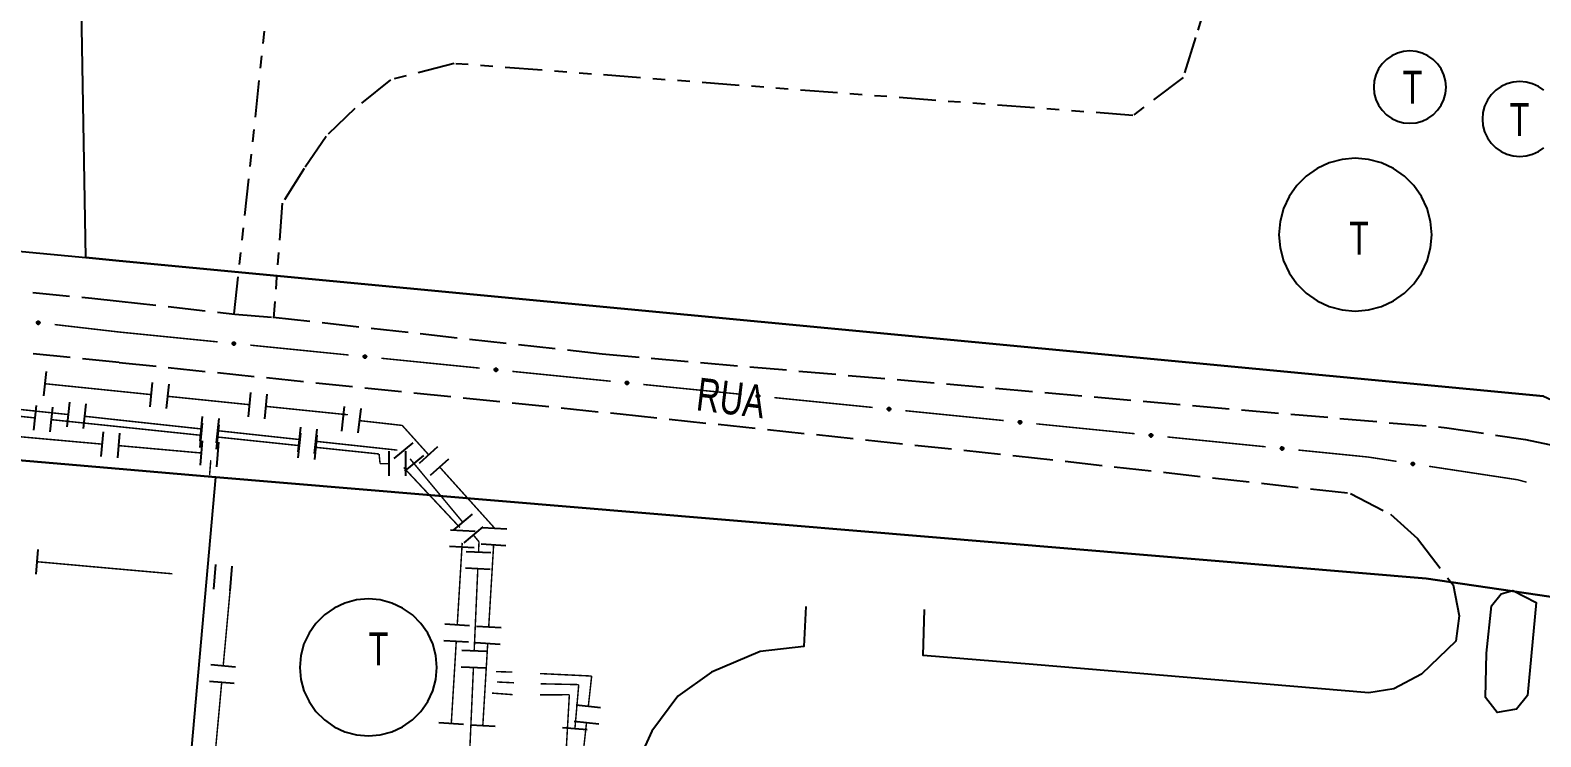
# Model space of a CAD drawing. Extents: x 200604 to 201918, y 4843538 to 4845237.
# Drawn here: x 201148.4 to 201332, y 4844748.4 to 4844834.3 of the extents above; entities that cross this region are included whole.
import ezdxf

# ---------------------------------------------------------------- set-up
doc = ezdxf.new("R2010")
doc.units = 0
doc.header["$LTSCALE"] = 1.5
doc.header["$MEASUREMENT"] = 0
doc.linetypes.add('TRACO_11', pattern=[8, 3, -1, 3, -1])
doc.linetypes.add('TRACO_25', pattern=[8, 3, -1, 1, -1, 1, -1])
for name, color, linetype in [('CD_MALHA_LOTES', 7, 'CONTINUOUS'), ('HD-ADUTORAS', 170, 'CONTINUOUS'), ('HD-TANQUE-PC', 170, 'CONTINUOUS'), ('RU-QUADRA', 210, 'CONTINUOUS'), ('SV-EIXO-RUA-PAV', 20, 'CONTINUOUS'), ('SV-RUA-NAO-PAV', 7, 'CONTINUOUS'), ('SV-RUA-PAVIM', 7, 'CONTINUOUS'), ('SV-TXT-RUA-PAV', 7, 'CONTINUOUS')]:
    doc.layers.add(name, color=color, linetype=linetype)
doc.styles.add('ARIAL', font='ARIAL.SHX')

msp = doc.modelspace()

# ---------------------------------------------------------------- linework, layer by layer
at = {"layer": 'CD_MALHA_LOTES', "linetype": 'Continuous', "flags": 128}
for points in [[(200864.39, 4844915.27), (200864.2, 4844911.61), (200870.8, 4844889.98), (200871.36, 4844888.13), (200878.12, 4844866.8), (200886.67, 4844833.17), (200950.71, 4844826.81), (201043.14, 4844817.72), (201109.16, 4844810.98), (201155.17, 4844806.65)], [(201155.17, 4844806.65), (201154.49, 4844846.23)], [(201332.3, 4844789.81), (201159.23, 4844806.26), (201155.17, 4844806.65)], [(200893.55, 4844803.77), (201159.23, 4844780.99)], [(201159.23, 4844780.99), (201170.98, 4844779.98)], [(201164.47, 4844706.65), (201170.98, 4844779.98)], [(201170.98, 4844779.98), (201318.03, 4844767.67)], [(201318.03, 4844767.67), (201353.94, 4844762.41)]]:
    msp.add_lwpolyline(points, dxfattribs=at)
at = {"layer": 'HD-ADUTORAS'}
for points in [[(201150.347446, 4844792.816545), (201150.042129, 4844789.832122)], [(201162.988526, 4844788.506714), (201163.294559, 4844791.491064)], [(201164.978093, 4844788.302692), (201165.284125, 4844791.287042)], [(201153.180618, 4844789.072312), (201152.865097, 4844786.08895)], [(201174.925926, 4844787.282584), (201175.231958, 4844790.266934)], [(201176.915492, 4844787.078563), (201177.221525, 4844790.062913)], [(201149.137838, 4844788.664241), (201148.82562, 4844785.680532)], [(201151.126977, 4844788.456096), (201150.814759, 4844785.472387)], [(201155.169525, 4844788.861965), (201154.854005, 4844785.878603)], [(201169.333258, 4844787.327352), (201169.011066, 4844784.344703)], [(201171.32169, 4844787.112557), (201170.999498, 4844784.129909)], [(201186.292627, 4844785.572256), (201186.626938, 4844788.553571)], [(201188.28017, 4844785.349382), (201188.614481, 4844788.330697)], [(201157.285586, 4844785.480838), (201157.016988, 4844782.492887)], [(201159.277554, 4844785.301773), (201159.008955, 4844782.313821)], [(201169.331883, 4844786.549406), (201169.019156, 4844783.56575)], [(201171.320987, 4844786.340922), (201171.00826, 4844783.357266)], [(201181.263852, 4844786.038585), (201180.94166, 4844783.055936)], [(201181.266506, 4844785.2985), (201180.95378, 4844782.314844)], [(201183.252284, 4844785.82379), (201182.930093, 4844782.841142)], [(201169.323823, 4844784.403937), (201169.05679, 4844781.415845)], [(201171.315884, 4844784.225915), (201171.048852, 4844781.237823)], [(201183.25561, 4844785.090016), (201182.942883, 4844782.10636)], [(201194.913272, 4844784.139147), (201192.606728, 4844782.220853)], [(201195.712277, 4844781.692342), (201197.942337, 4844783.699039)], [(201192.000439, 4844783.120308), (201192.001301, 4844780.120308)], [(201196.192135, 4844782.60145), (201193.88559, 4844780.683157)], [(201194.000439, 4844783.120883), (201194.001301, 4844780.120883)], [(201197.050075, 4844780.205636), (201199.280135, 4844782.212332)], [(201202.119102, 4844775.474901), (201199.812557, 4844773.556607)], [(201202.497262, 4844773.369415), (201199.502738, 4844773.550585)], [(201203.397965, 4844773.937204), (201201.09142, 4844772.018911)], [(201203.352319, 4844773.863599), (201206.346949, 4844773.684182)], [(201149.136034, 4844768.208457), (201149.403776, 4844771.196486)], [(201202.376482, 4844771.373065), (201199.381957, 4844771.554236)], [(201201.39603, 4844770.942875), (201204.3931, 4844770.810321)], [(201203.232708, 4844771.867179), (201206.227338, 4844771.687762)], [(201170.714336, 4844766.364115), (201170.981565, 4844769.35219)], [(201172.706386, 4844766.185963), (201172.973614, 4844769.174037)], [(201201.30766, 4844768.944828), (201204.30473, 4844768.812274)], [(201201.804846, 4844761.924645), (201198.810321, 4844762.105816)], [(201202.634652, 4844761.885078), (201205.629282, 4844761.705661)], [(201201.684065, 4844759.928295), (201198.689541, 4844760.109466)], [(201202.51504, 4844759.888658), (201205.50967, 4844759.709241)], [(201200.865813, 4844758.954594), (201203.862883, 4844758.82204)], [(201170.376715, 4844757.207416), (201173.364267, 4844756.934399)], [(201200.777444, 4844756.956548), (201203.774514, 4844756.823994)], [(201170.194704, 4844755.215715), (201173.182256, 4844754.942698)], [(201217.721322, 4844751.945125), (201214.739439, 4844752.274329)], [(201201.080162, 4844749.946547), (201198.085638, 4844750.127718)], [(201201.916984, 4844749.906558), (201204.911614, 4844749.727141)], [(201216.099687, 4844749.291603), (201213.110904, 4844749.550784)], [(201217.501852, 4844749.957203), (201214.51997, 4844750.286407)]]:
    msp.add_lwpolyline(points, dxfattribs=at)
at = {"layer": 'HD-ADUTORAS', "const_width": 0.18}
for points in [[(201150.194787, 4844791.324333), (201159.148056, 4844790.408382)], [(201159.148056, 4844790.408382), (201159.23, 4844790.4)], [(201160.157193, 4844790.304921), (201159.23, 4844790.4)], [(201163.141543, 4844789.998889), (201160.157193, 4844790.304921)], [(201175.078942, 4844788.774759), (201165.131109, 4844789.794867)], [(201139.036032, 4844788.213112), (201148.981729, 4844787.172386)], [(201143.078319, 4844788.632365), (201153.022858, 4844787.580631)], [(201150.970868, 4844786.964241), (201158.927426, 4844786.131661)], [(201155.011765, 4844787.370284), (201155.96, 4844787.27)], [(201155.96, 4844787.27), (201158.988181, 4844786.936621)], [(201187.016342, 4844787.55063), (201177.068509, 4844788.570738)], [(201158.927426, 4844786.131661), (201159.23, 4844786.1)], [(201158.988181, 4844786.936621), (201159.23, 4844786.91)], [(201159.23, 4844786.91), (201169.172162, 4844785.836027)], [(201159.23, 4844786.1), (201169.175519, 4844785.057578)], [(201171.160594, 4844785.621233), (201181.102756, 4844784.54726)], [(201193.62, 4844786.26), (201188.447325, 4844786.840039)], [(201194.151712, 4844785.669104), (201193.62, 4844786.26)], [(201196.827307, 4844782.695691), (201194.151712, 4844785.669104)], [(201147.191448, 4844784.88219), (201157.151287, 4844783.986862)], [(201159.143254, 4844783.807797), (201159.23, 4844783.8)], [(201159.23, 4844783.8), (201169.190307, 4844782.909891)], [(201171.164623, 4844784.849094), (201181.110143, 4844783.806672)], [(201183.091189, 4844784.332466), (201193.03335, 4844783.258493)], [(201183.099247, 4844783.598188), (201190.06111, 4844782.868493)], [(201170.358614, 4844782.037059), (201170.278413, 4844781.040281)], [(201190.06111, 4844782.868493), (201190.81, 4844782.79)], [(201190.81, 4844782.79), (201190.835202, 4844782.544281)], [(201190.835202, 4844782.544281), (201190.93, 4844781.62)], [(201190.93, 4844781.62), (201192.00087, 4844781.620308)], [(201194.571517, 4844782.204237), (201200.96583, 4844774.515754)], [(201170.278413, 4844781.040281), (201170.21, 4844780.19)], [(201193.795157, 4844781.145166), (201200.634568, 4844773.849794)], [(201204.85, 4844773.78), (201198.165105, 4844781.208984)], [(201202.244692, 4844772.978058), (201202.884124, 4844772.209209)], [(201204.849634, 4844773.77389), (201204.85, 4844773.78)], [(201200.911486, 4844771.996979), (201200.307583, 4844762.01523)], [(201202.884124, 4844772.209209), (201202.95, 4844772.13)], [(201202.894565, 4844770.876598), (201202.938749, 4844771.875621)], [(201202.938749, 4844771.875621), (201202.95, 4844772.13)], [(201204.131967, 4844761.79537), (201204.730023, 4844771.77747)], [(201159.23, 4844768.81), (201149.269905, 4844769.702471)], [(201159.703293, 4844768.768175), (201159.23, 4844768.81)], [(201165.68, 4844768.24), (201159.703293, 4844768.768175)], [(201202.364348, 4844758.888317), (201202.806195, 4844768.878551)], [(201171.870491, 4844757.070907), (201172.780546, 4844767.029411)], [(201200.186803, 4844760.018881), (201199.5829, 4844750.037132)], [(201203.414299, 4844749.816849), (201204.012355, 4844759.79895)], [(201201.834132, 4844746.900037), (201202.275979, 4844756.890271)], [(201205.01, 4844756.36), (201207.009101, 4844756.300024)], [(201207.009101, 4844756.300024), (201207.01, 4844756.3)], [(201210.38, 4844756.12), (201216.373122, 4844755.832788)], [(201216.64, 4844755.82), (201216.23038, 4844752.109727)], [(201216.373122, 4844755.832788), (201216.64, 4844755.82)], [(201170.778425, 4844745.120703), (201171.68848, 4844755.079207)], [(201205.13, 4844755.1), (201207.127693, 4844755.003955)], [(201207.127693, 4844755.003955), (201207.21, 4844755)], [(201210.45, 4844754.88), (201214.449063, 4844754.793436)], [(201214.449063, 4844754.793436), (201215.07, 4844754.78)], [(201215.07, 4844754.78), (201214.605296, 4844749.421193)], [(201204.54, 4844753.75), (201206.534294, 4844753.599036)], [(201206.534294, 4844753.599036), (201207.05, 4844753.56)], [(201210.35, 4844753.54), (201213.349988, 4844753.54841)], [(201213.349988, 4844753.54841), (201213.93, 4844753.55)], [(201213.93, 4844753.55), (201213.565815, 4844747.140352)], [(201216.010911, 4844750.121805), (201215.462237, 4844745.152001)]]:
    msp.add_lwpolyline(points, dxfattribs=at)
at = {"layer": 'HD-TANQUE-PC', "linetype": 'Continuous'}
for points in [[(201316.07, 4844831.74, 8.98), (201315.3, 4844831.67, 8.98), (201314.56, 4844831.48, 8.98), (201313.87, 4844831.15, 8.98), (201313.24, 4844830.71, 8.98), (201312.7, 4844830.17, 8.98), (201312.26, 4844829.55, 8.98), (201311.94, 4844828.85, 8.98), (201311.74, 4844828.11, 8.98), (201311.67, 4844827.35, 8.98), (201311.74, 4844826.59, 8.98), (201311.94, 4844825.85, 8.98), (201312.26, 4844825.15, 8.98), (201312.7, 4844824.53, 8.98), (201313.24, 4844823.99, 8.98), (201313.87, 4844823.55, 8.98), (201314.56, 4844823.22, 8.98), (201315.3, 4844823.02, 8.98), (201316.07, 4844822.96, 8.98), (201316.83, 4844823.02, 8.98), (201317.57, 4844823.22, 8.98), (201318.26, 4844823.55, 8.98), (201318.89, 4844823.99, 8.98), (201319.43, 4844824.53, 8.98), (201319.87, 4844825.15, 8.98), (201320.19, 4844825.85, 8.98), (201320.39, 4844826.59, 8.98), (201320.46, 4844827.35, 8.98), (201320.39, 4844828.11, 8.98), (201320.19, 4844828.85, 8.98), (201319.87, 4844829.55, 8.98), (201319.43, 4844830.17, 8.98), (201318.89, 4844830.71, 8.98), (201318.26, 4844831.15, 8.98), (201317.57, 4844831.48, 8.98), (201316.83, 4844831.67, 8.98)], [(201309.43, 4844818.7, 9.67), (201307.82, 4844818.56, 9.67), (201306.26, 4844818.14, 9.67), (201304.79, 4844817.46, 9.67), (201303.47, 4844816.53, 9.67), (201302.32, 4844815.38, 9.67), (201301.39, 4844814.06, 9.67), (201300.71, 4844812.59, 9.67), (201300.29, 4844811.03, 9.67), (201300.15, 4844809.42, 9.67), (201300.29, 4844807.81, 9.67), (201300.71, 4844806.25, 9.67), (201301.39, 4844804.78, 9.67), (201302.32, 4844803.45, 9.67), (201303.47, 4844802.31, 9.67), (201304.79, 4844801.38, 9.67), (201306.26, 4844800.7, 9.67), (201307.82, 4844800.28, 9.67), (201309.43, 4844800.14, 9.67), (201311.04, 4844800.28, 9.67), (201312.6, 4844800.7, 9.67), (201314.07, 4844801.38, 9.67), (201315.4, 4844802.31, 9.67), (201316.54, 4844803.45, 9.67), (201317.47, 4844804.78, 9.67), (201318.15, 4844806.25, 9.67), (201318.57, 4844807.81, 9.67), (201318.71, 4844809.42, 9.67), (201318.57, 4844811.03, 9.67), (201318.15, 4844812.59, 9.67), (201317.47, 4844814.06, 9.67), (201316.54, 4844815.38, 9.67), (201315.4, 4844816.53, 9.67), (201314.07, 4844817.46, 9.67), (201312.6, 4844818.14, 9.67), (201311.04, 4844818.56, 9.67)], [(201189.51, 4844765.2, 8.73), (201188.06, 4844765.07, 8.73), (201186.66, 4844764.69, 8.73), (201185.34, 4844764.08, 8.73), (201184.16, 4844763.25, 8.73), (201183.13, 4844762.22, 8.73), (201182.3, 4844761.03, 8.73), (201181.68, 4844759.72, 8.73), (201181.31, 4844758.32, 8.73), (201181.18, 4844756.87, 8.73), (201181.31, 4844755.42, 8.73), (201181.68, 4844754.02, 8.73), (201182.3, 4844752.71, 8.73), (201183.13, 4844751.52, 8.73), (201184.16, 4844750.49, 8.73), (201185.34, 4844749.66, 8.73), (201186.66, 4844749.04, 8.73), (201188.06, 4844748.67, 8.73), (201189.51, 4844748.54, 8.73), (201190.95, 4844748.67, 8.73), (201192.36, 4844749.04, 8.73), (201193.67, 4844749.66, 8.73), (201194.86, 4844750.49, 8.73), (201195.89, 4844751.52, 8.73), (201196.72, 4844752.71, 8.73), (201197.33, 4844754.02, 8.73), (201197.71, 4844755.42, 8.73), (201197.83, 4844756.87, 8.73), (201197.71, 4844758.32, 8.73), (201197.33, 4844759.72, 8.73), (201196.72, 4844761.03, 8.73), (201195.89, 4844762.22, 8.73), (201194.86, 4844763.25, 8.73), (201193.67, 4844764.08, 8.73), (201192.36, 4844764.69, 8.73), (201190.95, 4844765.07, 8.73)]]:
    msp.add_polyline3d(points, close=True, dxfattribs=at)
msp.add_polyline3d([(201332.34, 4844826.96, 8.98), (201331.69, 4844827.41, 8.98), (201330.98, 4844827.75, 8.98), (201330.21, 4844827.95, 8.98), (201329.42, 4844828.02, 8.98), (201328.63, 4844827.95, 8.98), (201327.86, 4844827.75, 8.98), (201327.14, 4844827.41, 8.98), (201326.49, 4844826.96, 8.98), (201325.93, 4844826.4, 8.98), (201325.48, 4844825.75, 8.98), (201325.14, 4844825.03, 8.98), (201324.94, 4844824.26, 8.98), (201324.87, 4844823.47, 8.98), (201324.94, 4844822.68, 8.98), (201325.14, 4844821.91, 8.98), (201325.48, 4844821.2, 8.98), (201325.93, 4844820.55, 8.98), (201326.49, 4844819.99, 8.98), (201327.14, 4844819.53, 8.98), (201327.86, 4844819.2, 8.98), (201328.63, 4844818.99, 8.98), (201329.42, 4844818.92, 8.98), (201330.21, 4844818.99, 8.98), (201330.98, 4844819.2, 8.98), (201331.69, 4844819.53, 8.98), (201332.34, 4844819.99, 8.98)], dxfattribs=at)
at = {"layer": 'RU-QUADRA', "linetype": 'Continuous', "flags": 128}
for points in [[(200878.12, 4844866.8), (200886.67, 4844833.17), (200950.71, 4844826.81), (201043.14, 4844817.72), (201109.16, 4844810.98), (201155.17, 4844806.65), (201159.23, 4844806.26), (201332.3, 4844789.81), (201675.54, 4844631.66)], [(201506.9, 4844697.83), (201388.94, 4844750.16), (201370.27, 4844758.44), (201368.37, 4844758.9), (201353.94, 4844762.41), (201318.03, 4844767.67), (201170.98, 4844779.98), (201159.23, 4844780.99), (200893.55, 4844803.77)]]:
    msp.add_lwpolyline(points, dxfattribs=at)
at = {"layer": 'SV-EIXO-RUA-PAV'}
for points in [[(201149.269346, 4844798.865422), (201149.307244, 4844798.896338), (201149.346137, 4844798.915159), (201149.383094, 4844798.92152), (201149.417218, 4844798.918625), (201149.451794, 4844798.911732), (201149.485121, 4844798.897091), (201149.518511, 4844798.872648), (201149.549791, 4844798.834849), (201149.566453, 4844798.79374), (201149.574627, 4844798.757841), (201149.573658, 4844798.722085), (201149.566399, 4844798.688608), (201149.550046, 4844798.654493), (201149.524945, 4844798.620897), (201149.486175, 4844798.590364), (201149.447919, 4844798.572174), (201149.412011, 4844798.56696), (201149.37607, 4844798.568162), (201149.340855, 4844798.575623), (201149.308223, 4844798.590183), (201149.274443, 4844798.615517), (201149.244814, 4844798.654182), (201149.226236, 4844798.692131), (201149.220519, 4844798.727956), (201149.222499, 4844798.763313), (201149.228991, 4844798.798077), (201149.242314, 4844798.832191), (201149.269346, 4844798.865422)], [(201173.038449, 4844796.330149), (201173.07586, 4844796.361651), (201173.114456, 4844796.381075), (201173.151309, 4844796.388011), (201173.185474, 4844796.385648), (201173.220154, 4844796.379294), (201173.253705, 4844796.365174), (201173.287471, 4844796.341254), (201173.319335, 4844796.303946), (201173.336635, 4844796.263101), (201173.345368, 4844796.227334), (201173.344956, 4844796.191568), (201173.338219, 4844796.157981), (201173.322399, 4844796.123616), (201173.297824, 4844796.089633), (201173.259534, 4844796.0585), (201173.221566, 4844796.039717), (201173.185743, 4844796.033944), (201173.149789, 4844796.034587), (201173.114461, 4844796.041498), (201173.081607, 4844796.055548), (201173.047436, 4844796.080353), (201173.017209, 4844796.118552), (201172.998042, 4844796.156207), (201172.991768, 4844796.191939), (201172.993198, 4844796.227322), (201172.999148, 4844796.262183), (201173.011937, 4844796.296501), (201173.038449, 4844796.330149)], [(201188.958971, 4844794.737362), (201188.996383, 4844794.768864), (201189.034978, 4844794.788288), (201189.071832, 4844794.795224), (201189.105996, 4844794.792861), (201189.140676, 4844794.786507), (201189.174227, 4844794.772387), (201189.207993, 4844794.748467), (201189.239858, 4844794.711159), (201189.257158, 4844794.670314), (201189.26589, 4844794.634547), (201189.265478, 4844794.598781), (201189.258741, 4844794.565195), (201189.242921, 4844794.530829), (201189.218346, 4844794.496846), (201189.180057, 4844794.465713), (201189.142088, 4844794.44693), (201189.106266, 4844794.441157), (201189.070311, 4844794.4418), (201189.034984, 4844794.448711), (201189.002129, 4844794.462761), (201188.967959, 4844794.487566), (201188.937731, 4844794.525765), (201188.918564, 4844794.56342), (201188.91229, 4844794.599152), (201188.91372, 4844794.634536), (201188.91967, 4844794.669396), (201188.93246, 4844794.703714), (201188.958971, 4844794.737362)], [(201204.879493, 4844793.144575), (201204.916905, 4844793.176077), (201204.9555, 4844793.195501), (201204.992354, 4844793.202437), (201205.026518, 4844793.200074), (201205.061198, 4844793.19372), (201205.094749, 4844793.1796), (201205.128516, 4844793.15568), (201205.16038, 4844793.118373), (201205.17768, 4844793.077528), (201205.186413, 4844793.041761), (201205.186, 4844793.005994), (201205.179263, 4844792.972408), (201205.163444, 4844792.938042), (201205.138869, 4844792.90406), (201205.100579, 4844792.872927), (201205.062611, 4844792.854143), (201205.026788, 4844792.84837), (201204.990833, 4844792.849013), (201204.955506, 4844792.855924), (201204.922651, 4844792.869974), (201204.888481, 4844792.894779), (201204.858253, 4844792.932978), (201204.839087, 4844792.970633), (201204.832813, 4844793.006365), (201204.834242, 4844793.041749), (201204.840192, 4844793.07661), (201204.852982, 4844793.110927), (201204.879493, 4844793.144575)], [(201220.800016, 4844791.551788), (201220.837427, 4844791.58329), (201220.876023, 4844791.602715), (201220.912876, 4844791.60965), (201220.947041, 4844791.607288), (201220.98172, 4844791.600934), (201221.015272, 4844791.586813), (201221.049038, 4844791.562893), (201221.080902, 4844791.525586), (201221.098202, 4844791.484741), (201221.106935, 4844791.448974), (201221.106522, 4844791.413207), (201221.099785, 4844791.379621), (201221.083966, 4844791.345255), (201221.059391, 4844791.311273), (201221.021101, 4844791.28014), (201220.983133, 4844791.261356), (201220.94731, 4844791.255584), (201220.911356, 4844791.256226), (201220.876028, 4844791.263137), (201220.843174, 4844791.277188), (201220.809003, 4844791.301993), (201220.778776, 4844791.340191), (201220.759609, 4844791.377846), (201220.753335, 4844791.413579), (201220.754764, 4844791.448962), (201220.760714, 4844791.483823), (201220.773504, 4844791.51814), (201220.800016, 4844791.551788)], [(201236.720538, 4844789.959001), (201236.75795, 4844789.990503), (201236.796545, 4844790.009928), (201236.833399, 4844790.016863), (201236.867563, 4844790.014501), (201236.902243, 4844790.008147), (201236.935794, 4844789.994027), (201236.96956, 4844789.970106), (201237.001425, 4844789.932799), (201237.018724, 4844789.891954), (201237.027457, 4844789.856187), (201237.027045, 4844789.82042), (201237.020308, 4844789.786834), (201237.004488, 4844789.752468), (201236.979913, 4844789.718486), (201236.941624, 4844789.687353), (201236.903655, 4844789.668569), (201236.867833, 4844789.662797), (201236.831878, 4844789.663439), (201236.79655, 4844789.67035), (201236.763696, 4844789.684401), (201236.729526, 4844789.709206), (201236.699298, 4844789.747405), (201236.680131, 4844789.78506), (201236.673857, 4844789.820792), (201236.675287, 4844789.856175), (201236.681237, 4844789.891036), (201236.694026, 4844789.925353), (201236.720538, 4844789.959001)], [(201252.64106, 4844788.366214), (201252.678472, 4844788.397717), (201252.717067, 4844788.417141), (201252.753921, 4844788.424077), (201252.788085, 4844788.421714), (201252.822765, 4844788.41536), (201252.856316, 4844788.40124), (201252.890083, 4844788.37732), (201252.921947, 4844788.340012), (201252.939247, 4844788.299167), (201252.94798, 4844788.2634), (201252.947567, 4844788.227634), (201252.94083, 4844788.194047), (201252.92501, 4844788.159681), (201252.900435, 4844788.125699), (201252.862146, 4844788.094566), (201252.824177, 4844788.075783), (201252.788355, 4844788.07001), (201252.7524, 4844788.070652), (201252.717073, 4844788.077564), (201252.684218, 4844788.091614), (201252.650048, 4844788.116419), (201252.61982, 4844788.154618), (201252.600654, 4844788.192273), (201252.59438, 4844788.228005), (201252.595809, 4844788.263388), (201252.601759, 4844788.298249), (201252.614549, 4844788.332566), (201252.64106, 4844788.366214)], [(201268.561582, 4844786.773428), (201268.598994, 4844786.80493), (201268.63759, 4844786.824354), (201268.674443, 4844786.83129), (201268.708608, 4844786.828927), (201268.743287, 4844786.822573), (201268.776838, 4844786.808453), (201268.810605, 4844786.784533), (201268.842469, 4844786.747225), (201268.859769, 4844786.70638), (201268.868502, 4844786.670613), (201268.868089, 4844786.634847), (201268.861352, 4844786.601261), (201268.845533, 4844786.566895), (201268.820958, 4844786.532912), (201268.782668, 4844786.501779), (201268.7447, 4844786.482996), (201268.708877, 4844786.477223), (201268.672923, 4844786.477866), (201268.637595, 4844786.484777), (201268.604741, 4844786.498827), (201268.57057, 4844786.523632), (201268.540343, 4844786.561831), (201268.521176, 4844786.599486), (201268.514902, 4844786.635218), (201268.516331, 4844786.670602), (201268.522281, 4844786.705462), (201268.535071, 4844786.73978), (201268.561582, 4844786.773428)], [(201284.482105, 4844785.180641), (201284.519517, 4844785.212143), (201284.558112, 4844785.231567), (201284.594965, 4844785.238503), (201284.62913, 4844785.23614), (201284.66381, 4844785.229786), (201284.697361, 4844785.215666), (201284.731127, 4844785.191746), (201284.762992, 4844785.154439), (201284.780291, 4844785.113594), (201284.789024, 4844785.077826), (201284.788612, 4844785.04206), (201284.781875, 4844785.008474), (201284.766055, 4844784.974108), (201284.74148, 4844784.940125), (201284.703191, 4844784.908993), (201284.665222, 4844784.890209), (201284.629399, 4844784.884436), (201284.593445, 4844784.885079), (201284.558117, 4844784.89199), (201284.525263, 4844784.90604), (201284.491092, 4844784.930845), (201284.460865, 4844784.969044), (201284.441698, 4844785.006699), (201284.435424, 4844785.042431), (201284.436854, 4844785.077815), (201284.442804, 4844785.112676), (201284.455593, 4844785.146993), (201284.482105, 4844785.180641)], [(201300.402627, 4844783.587854), (201300.440039, 4844783.619356), (201300.478634, 4844783.63878), (201300.515488, 4844783.645716), (201300.549652, 4844783.643353), (201300.584332, 4844783.637), (201300.617883, 4844783.622879), (201300.651649, 4844783.598959), (201300.683514, 4844783.561652), (201300.700814, 4844783.520807), (201300.709546, 4844783.48504), (201300.709134, 4844783.449273), (201300.702397, 4844783.415687), (201300.686577, 4844783.381321), (201300.662002, 4844783.347339), (201300.623713, 4844783.316206), (201300.585744, 4844783.297422), (201300.549922, 4844783.29165), (201300.513967, 4844783.292292), (201300.47864, 4844783.299203), (201300.445785, 4844783.313254), (201300.411615, 4844783.338058), (201300.381387, 4844783.376257), (201300.362221, 4844783.413912), (201300.355946, 4844783.449644), (201300.357376, 4844783.485028), (201300.363326, 4844783.519889), (201300.376116, 4844783.554206), (201300.402627, 4844783.587854)], [(201316.294562, 4844781.722992), (201316.333529, 4844781.752548), (201316.373064, 4844781.769982), (201316.410223, 4844781.775032), (201316.444223, 4844781.770932), (201316.478534, 4844781.76282), (201316.511322, 4844781.74701), (201316.543826, 4844781.721401), (201316.573749, 4844781.682519), (201316.588947, 4844781.640846), (201316.595847, 4844781.604681), (201316.593613, 4844781.568981), (201316.585174, 4844781.535782), (201316.567625, 4844781.502266), (201316.541351, 4844781.46958), (201316.501526, 4844781.440437), (201316.46265, 4844781.423612), (201316.42658, 4844781.419671), (201316.390705, 4844781.422144), (201316.355775, 4844781.430845), (201316.323679, 4844781.44655), (201316.290816, 4844781.473063), (201316.262573, 4844781.512752), (201316.245349, 4844781.551334), (201316.240903, 4844781.58734), (201316.244132, 4844781.622604), (201316.25185, 4844781.657117), (201316.266371, 4844781.690738), (201316.294562, 4844781.722992)]]:
    msp.add_lwpolyline(points, close=True, dxfattribs=at)
for points in [[(201149.220519, 4844798.727956), (201149.573658, 4844798.722085)], [(201149.222499, 4844798.763313), (201149.574627, 4844798.757841)], [(201149.22404, 4844798.744907), (201149.572095, 4844798.73757)], [(201149.226236, 4844798.692131), (201149.566399, 4844798.688608)], [(201149.226737, 4844798.70888), (201149.566973, 4844798.705195)], [(201149.228991, 4844798.798077), (201149.566453, 4844798.79374)], [(201149.229634, 4844798.781348), (201149.565804, 4844798.778134)], [(201149.237566, 4844798.671912), (201149.553403, 4844798.671052)], [(201149.240335, 4844798.81445), (201149.553619, 4844798.815259)], [(201149.242314, 4844798.832191), (201149.549791, 4844798.834849)], [(201149.244814, 4844798.654182), (201149.550046, 4844798.654493)], [(201149.256458, 4844798.846924), (201149.530434, 4844798.852285)], [(201149.263619, 4844798.635927), (201149.534412, 4844798.637537)], [(201149.269346, 4844798.865422), (201149.518511, 4844798.872648)], [(201149.274443, 4844798.615517), (201149.524945, 4844798.620897)], [(201149.290674, 4844798.881423), (201149.494422, 4844798.885302)], [(201149.297077, 4844798.60458), (201149.4978, 4844798.606062)], [(201149.307244, 4844798.896338), (201149.485121, 4844798.897091)], [(201149.308223, 4844798.590183), (201149.486175, 4844798.590364)], [(201149.328923, 4844798.583035), (201149.460617, 4844798.581521)], [(201149.329369, 4844798.907163), (201149.459551, 4844798.90445)], [(201149.340855, 4844798.575623), (201149.447919, 4844798.572174)], [(201149.346137, 4844798.915159), (201149.451794, 4844798.911732)], [(201172.999148, 4844796.262183), (201173.336635, 4844796.263101)], [(201173.00005, 4844796.245466), (201173.336229, 4844796.247487)], [(201173.010235, 4844796.27873), (201173.323468, 4844796.284419)], [(201173.011937, 4844796.296501), (201173.319335, 4844796.303946)], [(201173.025851, 4844796.311451), (201173.299709, 4844796.321079)], [(201173.038449, 4844796.330149), (201173.287471, 4844796.341254)], [(201173.059524, 4844796.34648), (201173.263187, 4844796.353531)], [(201173.07586, 4844796.361651), (201173.253705, 4844796.365174)], [(201173.097814, 4844796.372819), (201173.228022, 4844796.372134)], [(201173.114456, 4844796.381075), (201173.220154, 4844796.379294)], [(201172.991768, 4844796.191939), (201173.344956, 4844796.191568)], [(201172.993198, 4844796.227322), (201173.345368, 4844796.227334)], [(201172.995025, 4844796.208943), (201173.343152, 4844796.207026)], [(201172.998042, 4844796.156207), (201173.338219, 4844796.157981)], [(201172.998282, 4844796.172962), (201173.338534, 4844796.174576)], [(201173.009685, 4844796.136167), (201173.325498, 4844796.140225)], [(201173.017209, 4844796.118552), (201173.322399, 4844796.123616)], [(201173.036296, 4844796.100592), (201173.307031, 4844796.106418)], [(201173.047436, 4844796.080353), (201173.297824, 4844796.089633)], [(201173.070238, 4844796.06977), (201173.270914, 4844796.074377)], [(201173.081607, 4844796.055548), (201173.259534, 4844796.0585)], [(201173.102416, 4844796.048723), (201173.234117, 4844796.04926)], [(201173.114461, 4844796.041498), (201173.221566, 4844796.039717)], [(201188.91229, 4844794.599152), (201189.265478, 4844794.598781)], [(201188.91372, 4844794.634536), (201189.26589, 4844794.634547)], [(201188.915547, 4844794.616156), (201189.263674, 4844794.614239)], [(201188.918564, 4844794.56342), (201189.258741, 4844794.565195)], [(201188.918804, 4844794.580175), (201189.259057, 4844794.581789)], [(201188.91967, 4844794.669396), (201189.257158, 4844794.670314)], [(201188.920573, 4844794.652679), (201189.256752, 4844794.6547)], [(201188.930208, 4844794.54338), (201189.246021, 4844794.547439)], [(201188.930757, 4844794.685944), (201189.24399, 4844794.691632)], [(201188.93246, 4844794.703714), (201189.239858, 4844794.711159)], [(201188.937731, 4844794.525765), (201189.242921, 4844794.530829)], [(201188.946373, 4844794.718665), (201189.220232, 4844794.728292)], [(201188.956818, 4844794.507806), (201189.227554, 4844794.513631)], [(201188.958971, 4844794.737362), (201189.207993, 4844794.748467)], [(201188.967959, 4844794.487566), (201189.218346, 4844794.496846)], [(201188.980047, 4844794.753693), (201189.18371, 4844794.760744)], [(201188.99076, 4844794.476983), (201189.191436, 4844794.48159)], [(201188.996383, 4844794.768864), (201189.174227, 4844794.772387)], [(201189.002129, 4844794.462761), (201189.180057, 4844794.465713)], [(201189.018336, 4844794.780032), (201189.148545, 4844794.779347)], [(201189.022938, 4844794.455936), (201189.15464, 4844794.456474)], [(201189.034978, 4844794.788288), (201189.140676, 4844794.786507)], [(201189.034984, 4844794.448711), (201189.142088, 4844794.44693)], [(201204.832813, 4844793.006365), (201205.186, 4844793.005994)], [(201204.834242, 4844793.041749), (201205.186413, 4844793.041761)], [(201204.836069, 4844793.023369), (201205.184197, 4844793.021452)], [(201204.839087, 4844792.970633), (201205.179263, 4844792.972408)], [(201204.839326, 4844792.987389), (201205.179579, 4844792.989002)], [(201204.840192, 4844793.07661), (201205.17768, 4844793.077528)], [(201204.841095, 4844793.059892), (201205.177274, 4844793.061914)], [(201204.85073, 4844792.950593), (201205.166543, 4844792.954652)], [(201204.851279, 4844793.093157), (201205.164513, 4844793.098845)], [(201204.852982, 4844793.110927), (201205.16038, 4844793.118373)], [(201204.858253, 4844792.932978), (201205.163444, 4844792.938042)], [(201204.866895, 4844793.125878), (201205.140754, 4844793.135505)], [(201204.87734, 4844792.915019), (201205.148076, 4844792.920845)], [(201204.879493, 4844793.144575), (201205.128516, 4844793.15568)], [(201204.888481, 4844792.894779), (201205.138869, 4844792.90406)], [(201204.900569, 4844793.160906), (201205.104232, 4844793.167957)], [(201204.911283, 4844792.884196), (201205.111958, 4844792.888803)], [(201204.916905, 4844793.176077), (201205.094749, 4844793.1796)], [(201204.922651, 4844792.869974), (201205.100579, 4844792.872927)], [(201204.938859, 4844793.187245), (201205.069067, 4844793.18656)], [(201204.94346, 4844792.86315), (201205.075162, 4844792.863687)], [(201204.9555, 4844793.195501), (201205.061198, 4844793.19372)], [(201204.955506, 4844792.855924), (201205.062611, 4844792.854143)], [(201220.753335, 4844791.413579), (201221.106522, 4844791.413207)], [(201220.754764, 4844791.448962), (201221.106935, 4844791.448974)], [(201220.756592, 4844791.430582), (201221.104719, 4844791.428666)], [(201220.759609, 4844791.377846), (201221.099785, 4844791.379621)], [(201220.759849, 4844791.394602), (201221.100101, 4844791.396215)], [(201220.760714, 4844791.483823), (201221.098202, 4844791.484741)], [(201220.761617, 4844791.467106), (201221.097796, 4844791.469127)], [(201220.771252, 4844791.357806), (201221.087065, 4844791.361865)], [(201220.771802, 4844791.50037), (201221.085035, 4844791.506058)], [(201220.773504, 4844791.51814), (201221.080902, 4844791.525586)], [(201220.778776, 4844791.340191), (201221.083966, 4844791.345255)], [(201220.787417, 4844791.533091), (201221.061276, 4844791.542719)], [(201220.797862, 4844791.322232), (201221.068598, 4844791.328058)], [(201220.800016, 4844791.551788), (201221.049038, 4844791.562893)], [(201220.809003, 4844791.301993), (201221.059391, 4844791.311273)], [(201220.821091, 4844791.568119), (201221.024754, 4844791.57517)], [(201220.831805, 4844791.291409), (201221.032481, 4844791.296017)], [(201220.837427, 4844791.58329), (201221.015272, 4844791.586813)], [(201220.843174, 4844791.277188), (201221.021101, 4844791.28014)], [(201220.859381, 4844791.594458), (201220.989589, 4844791.593773)], [(201220.863983, 4844791.270363), (201220.995684, 4844791.2709)], [(201220.876023, 4844791.602715), (201220.98172, 4844791.600934)], [(201220.876028, 4844791.263137), (201220.983133, 4844791.261356)], [(201236.673857, 4844789.820792), (201237.027045, 4844789.82042)], [(201236.675287, 4844789.856175), (201237.027457, 4844789.856187)], [(201236.677114, 4844789.837795), (201237.025241, 4844789.835879)], [(201236.680131, 4844789.78506), (201237.020308, 4844789.786834)], [(201236.680371, 4844789.801815), (201237.020623, 4844789.803429)], [(201236.681237, 4844789.891036), (201237.018724, 4844789.891954)], [(201236.682139, 4844789.874319), (201237.018319, 4844789.87634)], [(201236.691774, 4844789.765019), (201237.007587, 4844789.769078)], [(201236.692324, 4844789.907583), (201237.005557, 4844789.913271)], [(201236.694026, 4844789.925353), (201237.001425, 4844789.932799)], [(201236.699298, 4844789.747405), (201237.004488, 4844789.752468)], [(201236.70794, 4844789.940304), (201236.981798, 4844789.949932)], [(201236.718385, 4844789.729445), (201236.98912, 4844789.735271)], [(201236.720538, 4844789.959001), (201236.96956, 4844789.970106)], [(201236.729526, 4844789.709206), (201236.979913, 4844789.718486)], [(201236.741614, 4844789.975333), (201236.945276, 4844789.982384)], [(201236.752327, 4844789.698623), (201236.953003, 4844789.70323)], [(201236.75795, 4844789.990503), (201236.935794, 4844789.994027)], [(201236.763696, 4844789.684401), (201236.941624, 4844789.687353)], [(201236.779903, 4844790.001671), (201236.910112, 4844790.000986)], [(201236.784505, 4844789.677576), (201236.916207, 4844789.678113)], [(201236.796545, 4844790.009928), (201236.902243, 4844790.008147)], [(201236.79655, 4844789.67035), (201236.903655, 4844789.668569)], [(201252.59438, 4844788.228005), (201252.947567, 4844788.227634)], [(201252.595809, 4844788.263388), (201252.94798, 4844788.2634)], [(201252.597636, 4844788.245009), (201252.945764, 4844788.243092)], [(201252.600654, 4844788.192273), (201252.94083, 4844788.194047)], [(201252.600893, 4844788.209028), (201252.941146, 4844788.210642)], [(201252.601759, 4844788.298249), (201252.939247, 4844788.299167)], [(201252.602662, 4844788.281532), (201252.938841, 4844788.283553)], [(201252.612297, 4844788.172233), (201252.92811, 4844788.176291)], [(201252.612846, 4844788.314796), (201252.92608, 4844788.320485)], [(201252.614549, 4844788.332566), (201252.921947, 4844788.340012)], [(201252.61982, 4844788.154618), (201252.92501, 4844788.159681)], [(201252.628462, 4844788.347517), (201252.902321, 4844788.357145)], [(201252.638907, 4844788.136658), (201252.909643, 4844788.142484)], [(201252.64106, 4844788.366214), (201252.890083, 4844788.37732)], [(201252.650048, 4844788.116419), (201252.900435, 4844788.125699)], [(201252.662136, 4844788.382546), (201252.865799, 4844788.389597)], [(201252.672849, 4844788.105836), (201252.873525, 4844788.110443)], [(201252.678472, 4844788.397717), (201252.856316, 4844788.40124)], [(201252.684218, 4844788.091614), (201252.862146, 4844788.094566)], [(201252.700426, 4844788.408884), (201252.830634, 4844788.4082)], [(201252.705027, 4844788.084789), (201252.836729, 4844788.085326)], [(201252.717067, 4844788.417141), (201252.822765, 4844788.41536)], [(201252.717073, 4844788.077564), (201252.824177, 4844788.075783)], [(201268.514902, 4844786.635218), (201268.868089, 4844786.634847)], [(201268.516331, 4844786.670602), (201268.868502, 4844786.670613)], [(201268.518159, 4844786.652222), (201268.866286, 4844786.650305)], [(201268.521176, 4844786.599486), (201268.861352, 4844786.601261)], [(201268.521416, 4844786.616241), (201268.861668, 4844786.617855)], [(201268.522281, 4844786.705462), (201268.859769, 4844786.70638)], [(201268.523184, 4844786.688745), (201268.859363, 4844786.690766)], [(201268.532819, 4844786.579446), (201268.848632, 4844786.583505)], [(201268.533369, 4844786.722009), (201268.846602, 4844786.727698)], [(201268.535071, 4844786.73978), (201268.842469, 4844786.747225)], [(201268.540343, 4844786.561831), (201268.845533, 4844786.566895)], [(201268.548984, 4844786.754731), (201268.822843, 4844786.764358)], [(201268.559429, 4844786.543871), (201268.830165, 4844786.549697)], [(201268.561582, 4844786.773428), (201268.810605, 4844786.784533)], [(201268.57057, 4844786.523632), (201268.820958, 4844786.532912)], [(201268.582658, 4844786.789759), (201268.786321, 4844786.79681)], [(201268.593372, 4844786.513049), (201268.794047, 4844786.517656)], [(201268.598994, 4844786.80493), (201268.776838, 4844786.808453)], [(201268.604741, 4844786.498827), (201268.782668, 4844786.501779)], [(201268.620948, 4844786.816098), (201268.751156, 4844786.815413)], [(201268.625549, 4844786.492002), (201268.757251, 4844786.492539)], [(201268.63759, 4844786.824354), (201268.743287, 4844786.822573)], [(201268.637595, 4844786.484777), (201268.7447, 4844786.482996)], [(201284.54147, 4844785.223311), (201284.671678, 4844785.222626)], [(201284.558112, 4844785.231567), (201284.66381, 4844785.229786)], [(201284.435424, 4844785.042431), (201284.788612, 4844785.04206)], [(201284.436854, 4844785.077815), (201284.789024, 4844785.077826)], [(201284.438681, 4844785.059435), (201284.786808, 4844785.057518)], [(201284.441698, 4844785.006699), (201284.781875, 4844785.008474)], [(201284.441938, 4844785.023454), (201284.78219, 4844785.025068)], [(201284.442804, 4844785.112676), (201284.780291, 4844785.113594)], [(201284.443706, 4844785.095958), (201284.779885, 4844785.09798)], [(201284.453341, 4844784.986659), (201284.769154, 4844784.990718)], [(201284.453891, 4844785.129223), (201284.767124, 4844785.134911)], [(201284.455593, 4844785.146993), (201284.762992, 4844785.154439)], [(201284.460865, 4844784.969044), (201284.766055, 4844784.974108)], [(201284.469507, 4844785.161944), (201284.743365, 4844785.171571)], [(201284.479952, 4844784.951085), (201284.750687, 4844784.956911)], [(201284.482105, 4844785.180641), (201284.731127, 4844785.191746)], [(201284.491092, 4844784.930845), (201284.74148, 4844784.940125)], [(201284.50318, 4844785.196972), (201284.706843, 4844785.204023)], [(201284.513894, 4844784.920262), (201284.71457, 4844784.924869)], [(201284.519517, 4844785.212143), (201284.697361, 4844785.215666)], [(201284.525263, 4844784.90604), (201284.703191, 4844784.908993)], [(201284.546072, 4844784.899216), (201284.677774, 4844784.899753)], [(201284.558117, 4844784.89199), (201284.665222, 4844784.890209)], [(201300.355946, 4844783.449644), (201300.709134, 4844783.449273)], [(201300.357376, 4844783.485028), (201300.709546, 4844783.48504)], [(201300.359203, 4844783.466648), (201300.70733, 4844783.464731)], [(201300.362221, 4844783.413912), (201300.702397, 4844783.415687)], [(201300.36246, 4844783.430668), (201300.702713, 4844783.432281)], [(201300.363326, 4844783.519889), (201300.700814, 4844783.520807)], [(201300.364229, 4844783.503171), (201300.700408, 4844783.505193)], [(201300.373864, 4844783.393872), (201300.689677, 4844783.397931)], [(201300.374413, 4844783.536436), (201300.687647, 4844783.542124)], [(201300.376116, 4844783.554206), (201300.683514, 4844783.561652)], [(201300.390029, 4844783.569157), (201300.663888, 4844783.578784)], [(201300.402627, 4844783.587854), (201300.651649, 4844783.598959)], [(201300.423703, 4844783.604185), (201300.627366, 4844783.611236)], [(201300.440039, 4844783.619356), (201300.617883, 4844783.622879)], [(201300.461992, 4844783.630524), (201300.592201, 4844783.629839)], [(201300.478634, 4844783.63878), (201300.584332, 4844783.637)], [(201300.381387, 4844783.376257), (201300.686577, 4844783.381321)], [(201300.400474, 4844783.358298), (201300.67121, 4844783.364124)], [(201300.411615, 4844783.338058), (201300.662002, 4844783.347339)], [(201300.434416, 4844783.327475), (201300.635092, 4844783.332082)], [(201300.445785, 4844783.313254), (201300.623713, 4844783.316206)], [(201300.466594, 4844783.306429), (201300.598296, 4844783.306966)], [(201300.47864, 4844783.299203), (201300.585744, 4844783.297422)], [(201316.240903, 4844781.58734), (201316.593613, 4844781.568981)], [(201316.244132, 4844781.622604), (201316.595847, 4844781.604681)], [(201316.245021, 4844781.604155), (201316.592599, 4844781.584512)], [(201316.245349, 4844781.551334), (201316.585174, 4844781.535782)], [(201316.246442, 4844781.568056), (201316.586335, 4844781.552339)], [(201316.25185, 4844781.657117), (201316.588947, 4844781.640846)], [(201316.2519, 4844781.640375), (201316.587746, 4844781.625273)], [(201316.263766, 4844781.673078), (201316.576882, 4844781.662806)], [(201316.266371, 4844781.690738), (201316.573749, 4844781.682519)], [(201316.281028, 4844781.704961), (201316.555021, 4844781.700629)], [(201316.294562, 4844781.722992), (201316.543826, 4844781.721401)], [(201316.316442, 4844781.738229), (201316.520199, 4844781.734899)], [(201316.333529, 4844781.752548), (201316.511322, 4844781.74701)], [(201316.356023, 4844781.762584), (201316.486027, 4844781.755268)], [(201316.373064, 4844781.769982), (201316.478534, 4844781.76282)], [(201316.255956, 4844781.530727), (201316.571566, 4844781.518697)], [(201316.262573, 4844781.512752), (201316.567625, 4844781.502266)], [(201316.28072, 4844781.493844), (201316.551401, 4844781.485874)], [(201316.290816, 4844781.473063), (201316.541351, 4844781.46958)], [(201316.313049, 4844781.461333), (201316.513699, 4844781.455714)], [(201316.323679, 4844781.44655), (201316.501526, 4844781.440437)], [(201316.344113, 4844781.438675), (201316.475671, 4844781.432504)], [(201316.355775, 4844781.430845), (201316.46265, 4844781.423612)]]:
    msp.add_lwpolyline(points, dxfattribs=at)
at = {"layer": 'SV-EIXO-RUA-PAV', "const_width": 0.18}
for points in [[(201151.386134, 4844798.509481), (201158.339666, 4844797.704258)], [(201158.339666, 4844797.704258), (201159.24, 4844797.6)], [(201159.24, 4844797.6), (201171.180392, 4844796.40541)], [(201175.160522, 4844796.007213), (201187.100914, 4844794.812623)], [(201191.081045, 4844794.414426), (201203.021436, 4844793.219836)], [(201207.001567, 4844792.82164), (201218.941959, 4844791.627049)], [(201222.922089, 4844791.228853), (201234.862481, 4844790.034263)], [(201238.842611, 4844789.636066), (201250.783003, 4844788.441476)], [(201254.763134, 4844788.043279), (201266.703525, 4844786.848689)], [(201270.683656, 4844786.450492), (201282.624048, 4844785.255902)], [(201286.604178, 4844784.857705), (201298.54457, 4844783.663115)], [(201302.524701, 4844783.264919), (201310.484962, 4844782.468525)], [(201310.484962, 4844782.468525), (201310.97, 4844782.42)], [(201310.97, 4844782.42), (201314.442749, 4844781.892784)], [(201318.397435, 4844781.292402), (201328.28415, 4844779.791449)], [(201328.28415, 4844779.791449), (201329.15, 4844779.66)], [(201329.15, 4844779.66), (201330.234674, 4844779.364412)]]:
    msp.add_lwpolyline(points, dxfattribs=at)
at = {"layer": 'SV-RUA-NAO-PAV', "linetype": 'TRACO_25'}
for points in [[(201173.22, 4844799.82, 7.68), (201177.18, 4844836.83, 7.16), (201201.53, 4844835.84, 7.19), (201203.18, 4844858.38, 6.05)], [(201291.61, 4844838.56, 7.32), (201290.01, 4844833.37, 7.33), (201288.5, 4844828.53, 7.33), (201282.41, 4844823.9, 7.34), (201199.92, 4844830.21, 7.55), (201192.18, 4844828.24, 7.53), (201187.88, 4844824.74, 7.53), (201184.37, 4844821.35, 7.53), (201181.71, 4844817.48, 7.53), (201179.05, 4844813.26, 7.55), (201177.98, 4844799.3, 7.55)]]:
    msp.add_polyline3d(points, dxfattribs=at)
at = {"layer": 'SV-RUA-PAVIM', "linetype": 'TRACO_11'}
for points in [[(200883.39, 4844830.69, 6.32), (200888.79, 4844828.72, 6.28), (200929.89, 4844824.21, 6.28), (200979.23, 4844819.37, 6.43), (201032.27, 4844814.4, 6.81), (201100.95, 4844807.02, 7.23), (201155.9, 4844801.71, 7.59)], [(201159.23, 4844793.9, 7.4), (201140.33, 4844795.84, 7.4), (201060.72, 4844804, 6.78), (200978.86, 4844812.3, 6.67), (200901.13, 4844820.07, 6.34), (200897.21, 4844820.04, 6.36), (200894.48, 4844819.7, 6.63), (200892.38, 4844819.48, 6.66), (200888.07, 4844817.89, 6.7)], [(201155.9, 4844801.71, 7.61), (201159.23, 4844801.34, 7.66)], [(201159.23, 4844801.34, 7.66), (201173.27, 4844799.79, 7.66), (201177.93, 4844799.41, 7.66), (201217.91, 4844794.95, 7.66), (201320.54, 4844785.98, 7.19), (201330.11, 4844784.53, 7.19), (201337.79, 4844782.94, 7.16), (201346.14, 4844780.62, 7.12), (201353.34, 4844777.92, 6.66), (201366.87, 4844771.03, 6.56), (201437.11, 4844741.94, 5.73), (201493.93, 4844715.43, 5.74), (201542.51, 4844692.9, 6.04), (201595.27, 4844668.53, 6.41), (201651.26, 4844642.7, 6.94), (201679.7, 4844629.5, 7.41)], [(201159.23, 4844793.9, 7.4), (201220.09, 4844787.65, 7.77), (201268.22, 4844782.58, 7.52), (201308.84, 4844778.01, 7.26), (201313.71, 4844775.47, 7.26), (201317, 4844772.51, 7.27), (201321.32, 4844766.88, 7.13), (201322.06, 4844763.13, 7.15)]]:
    msp.add_polyline3d(points, dxfattribs=at)
at = {"layer": 'SV-RUA-PAVIM', "linetype": 'Continuous'}
msp.add_polyline3d([(201325.37, 4844758.61, 7), (201325.98, 4844764.34, 7), (201327.14, 4844765.79, 7.01), (201328.58, 4844766.19, 7.01), (201331.39, 4844764.74, 7.01), (201330.37, 4844753.47, 7.04), (201329.03, 4844751.79, 7.04), (201326.66, 4844751.41, 7.04), (201325.23, 4844753.21, 7.04)], close=True, dxfattribs=at)
for points in [[(201242.65, 4844764.25, 7.48), (201242.43, 4844759.4, 7.48), (201237.11, 4844758.79, 7.49), (201231.19, 4844756.29, 7.49), (201227.13, 4844753.36, 7.49), (201223.97, 4844749.14, 7.49), (201221.24, 4844743.16, 7.49), (201219.16, 4844736.36, 7.49), (201218.76, 4844731.37, 7.49), (201218.76, 4844725.55, 7.54), (201220.41, 4844718.69, 7.76), (201224.22, 4844712.68, 7.76), (201228.56, 4844709.22, 7.76), (201232.82, 4844707.52, 7.76), (201238.28, 4844706.77, 7.76), (201280.7, 4844703.32, 7.61), (201286.04, 4844702.07, 7.61), (201289.85, 4844700.15, 7.61), (201293.87, 4844696.86, 7.56), (201297.04, 4844693.15, 7.57), (201299.5, 4844690.98, 7.49), (201303.47, 4844689.89, 7.52), (201318.32, 4844688.95, 7.5), (201335.3, 4844687.66, 7.38)], [(201322.06, 4844763.13, 7.04), (201321.65, 4844760.06, 7.23), (201317.49, 4844756.03, 7.2), (201314.11, 4844754.26, 7.2), (201311.08, 4844753.79, 7.2), (201270.27, 4844757.24, 7.37), (201256.94, 4844758.3, 7.36), (201257.07, 4844763.9, 7.43)]]:
    msp.add_polyline3d(points, dxfattribs=at)

# ---------------------------------------------------------------- texts
at = {"layer": 'HD-TANQUE-PC', "style": 'ARIAL', "width": 0.7}
for p in [(201315.19, 4844825.34, 12.94), (201328.19, 4844821.4, 12.94), (201308.69, 4844807.01, 12.94), (201189.54, 4844757.12, 8.68)]:
    msp.add_text('T', height=4, dxfattribs=at).set_placement(p)
at = {"layer": 'SV-TXT-RUA-PAV', "style": 'ARIAL', "width": 0.7}
msp.add_text('RUA', height=4, rotation=353, dxfattribs=at).set_placement((201229.22, 4844788.12))

doc.saveas('drawing.dxf')
